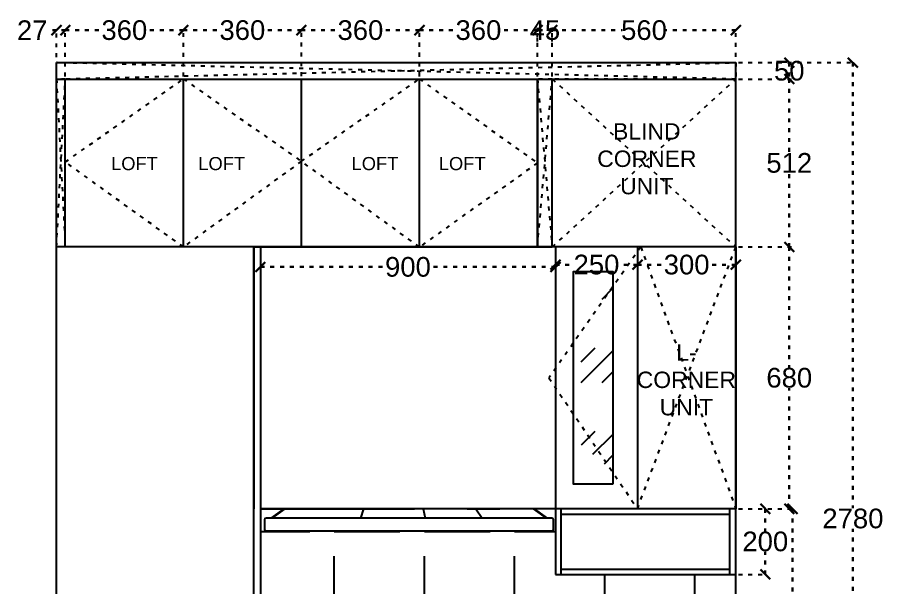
# Model space of a CAD drawing. Header units: millimetres. Extents: x 220712 to 1505573, y -354410 to 241923.
# Drawn here: x 281733 to 284373, y 86454 to 88193 of the extents above; entities that cross this region are included whole.
import ezdxf

# ---------------------------------------------------------------- set-up
doc = ezdxf.new("R2010")
doc.units = ezdxf.units.MM
doc.header["$MEASUREMENT"] = 0
doc.linetypes.add('ACAD_ISO03W100', pattern=[30, 12, -18])
doc.layers.add('Walls', color=253, linetype='Continuous')
doc.styles.get("Standard").update_dxf_attribs({"font": 'arial.ttf'})
doc.dimstyles.get("Standard").update_dxf_attribs({"dimtxt": 60, "dimasz": 30, "dimexe": 7.75, "dimexo": 8.13, "dimgap": 0.63, "dimtad": 0, "dimtih": 1, "dimtoh": 1, "dimdec": 0, "dimzin": 0, "dimtxsty": 'Standard', "dimblk": 'OBLIQUE', "dimcen": 2.25, "dimclrd": 1, "dimclre": 1, "dimclrt": 1, "dimadec": 0, "dimazin": 0, "dimtfac": 1, "dimtdec": 0, "dimtofl": 0, "dimtmove": 0, "dimatfit": 3, "dimfxl": 1, "dimtolj": 1, "dimtzin": 0, "dimlwd": 30, "dimarcsym": 0})

# ---------------------------------------------------------------- blocks, each defined once
blk = doc.blocks.new('_Oblique')
at = {"color": 0, "linetype": 'ByBlock', "lineweight": -2}
blk.add_line((-0.5, -0.5), (0.5, 0.5), dxfattribs=at)
blk = doc.blocks.new('*D2193')
at = {"layer": 'Defpoints', "color": 0, "linetype": 'ACAD_ISO03W100', "lineweight": -2, "transparency": 16777216}
for p in [(283924.9, 86694.8), (284097.9, 86694.8), (283924.9, 86094.8)]:
    blk.add_point(p, dxfattribs=at)
at = {"layer": 'Walls', "color": 1, "linetype": 'ACAD_ISO03W100', "lineweight": -2, "transparency": 16777216}
for p, q in [((283933, 86694.8), (284105.7, 86694.8)), ((283933, 86094.8), (284105.7, 86094.8))]:
    blk.add_line(p, q, dxfattribs=at)
at = {"layer": 'Walls', "color": 1, "linetype": 'ACAD_ISO03W100', "lineweight": 30, "transparency": 16777216}
for p, q in [((284097.9, 86694.8), (284097.9, 86426.1)), ((284097.9, 86094.8), (284097.9, 86363.5))]:
    blk.add_line(p, q, dxfattribs=at)
at = {"layer": 'Walls', "color": 1, "linetype": 'ACAD_ISO03W100', "lineweight": 30, "transparency": 16777216, "xscale": 30, "yscale": 30, "zscale": 30}
for p, rotation in [((284097.9, 86694.8), 90), ((284097.9, 86094.8), 270)]:
    blk.add_blockref('_Oblique', p, dxfattribs=dict(at, rotation=rotation))
at = {"layer": 'Walls', "color": 1, "linetype": 'ACAD_ISO03W100', "transparency": 16777216, "insert": (284097.9, 86394.8), "char_height": 60, "attachment_point": 5}
blk.add_mtext('\\A1;600', dxfattribs=at)
blk = doc.blocks.new('*D2124')
at = {"layer": 'Defpoints', "color": 0, "linetype": 'ACAD_ISO03W100', "lineweight": -2, "transparency": 16777216}
for p in [(283924.9, 87492.8), (284087.9, 87492.8), (283924.9, 86694.8)]:
    blk.add_point(p, dxfattribs=at)
at = {"layer": 'Walls', "color": 1, "linetype": 'ACAD_ISO03W100', "lineweight": -2, "transparency": 16777216}
for p, q in [((283933, 87492.8), (284095.7, 87492.8)), ((283933, 86694.8), (284095.7, 86694.8))]:
    blk.add_line(p, q, dxfattribs=at)
at = {"layer": 'Walls', "color": 1, "linetype": 'ACAD_ISO03W100', "lineweight": 30, "transparency": 16777216}
for p, q in [((284087.9, 87492.8), (284087.9, 87125.1)), ((284087.9, 86694.8), (284087.9, 87062.5))]:
    blk.add_line(p, q, dxfattribs=at)
at = {"layer": 'Walls', "color": 1, "linetype": 'ACAD_ISO03W100', "lineweight": 30, "transparency": 16777216, "xscale": 30, "yscale": 30, "zscale": 30}
for p, rotation in [((284087.9, 87492.8), 90), ((284087.9, 86694.8), 270)]:
    blk.add_blockref('_Oblique', p, dxfattribs=dict(at, rotation=rotation))
at = {"layer": 'Walls', "color": 1, "linetype": 'ACAD_ISO03W100', "transparency": 16777216, "insert": (284087.9, 87093.8), "char_height": 60, "attachment_point": 5}
blk.add_mtext('\\A1;680', dxfattribs=at)
blk = doc.blocks.new('*D2125')
at = {"layer": 'Defpoints', "color": 0, "linetype": 'ACAD_ISO03W100', "lineweight": -2, "transparency": 16777216}
for p in [(283924.9, 88004.8), (284087.9, 88004.8), (283924.9, 87492.8)]:
    blk.add_point(p, dxfattribs=at)
at = {"layer": 'Walls', "color": 1, "linetype": 'ACAD_ISO03W100', "lineweight": -2, "transparency": 16777216}
for p, q in [((283933, 88004.8), (284095.7, 88004.8)), ((283933, 87492.8), (284095.7, 87492.8))]:
    blk.add_line(p, q, dxfattribs=at)
at = {"layer": 'Walls', "color": 1, "linetype": 'ACAD_ISO03W100', "lineweight": 30, "transparency": 16777216}
for p, q in [((284087.9, 88004.8), (284087.9, 87780.1)), ((284087.9, 87492.8), (284087.9, 87717.5))]:
    blk.add_line(p, q, dxfattribs=at)
at = {"layer": 'Walls', "color": 1, "linetype": 'ACAD_ISO03W100', "lineweight": 30, "transparency": 16777216, "xscale": 30, "yscale": 30, "zscale": 30}
for p, rotation in [((284087.9, 88004.8), 90), ((284087.9, 87492.8), 270)]:
    blk.add_blockref('_Oblique', p, dxfattribs=dict(at, rotation=rotation))
at = {"layer": 'Walls', "color": 1, "linetype": 'ACAD_ISO03W100', "transparency": 16777216, "insert": (284087.9, 87748.8), "char_height": 60, "attachment_point": 5}
blk.add_mtext('\\A1;512', dxfattribs=at)
blk = doc.blocks.new('*D2126')
at = {"layer": 'Defpoints', "color": 0, "linetype": 'ACAD_ISO03W100', "lineweight": -2, "transparency": 16777216}
for p in [(283924.9, 88054.8), (283924.9, 88004.8), (284087.9, 88004.8)]:
    blk.add_point(p, dxfattribs=at)
at = {"layer": 'Walls', "color": 1, "linetype": 'ACAD_ISO03W100', "lineweight": -2, "transparency": 16777216}
for p, q in [((283933, 88054.8), (284095.7, 88054.8)), ((283933, 88004.8), (284095.7, 88004.8))]:
    blk.add_line(p, q, dxfattribs=at)
at = {"layer": 'Walls', "color": 1, "linetype": 'ACAD_ISO03W100', "lineweight": 30, "transparency": 16777216}
blk.add_line((284087.9, 88054.8), (284087.9, 88004.8), dxfattribs=at)
at = {"layer": 'Walls', "color": 1, "linetype": 'ACAD_ISO03W100', "lineweight": 30, "transparency": 16777216, "xscale": 30, "yscale": 30, "zscale": 30}
for p, rotation in [((284087.9, 88054.8), 90), ((284087.9, 88004.8), 270)]:
    blk.add_blockref('_Oblique', p, dxfattribs=dict(at, rotation=rotation))
at = {"layer": 'Walls', "color": 1, "linetype": 'ACAD_ISO03W100', "transparency": 16777216, "insert": (284087.9, 88029.8), "char_height": 60, "attachment_point": 5}
blk.add_mtext('\\A1;50', dxfattribs=at)
blk = doc.blocks.new('*D2127')
at = {"layer": 'Defpoints', "color": 0, "linetype": 'ACAD_ISO03W100', "lineweight": -2, "transparency": 16777216}
for p in [(283364.9, 88153.5), (283364.9, 88004.8), (283924.9, 88004.8)]:
    blk.add_point(p, dxfattribs=at)
at = {"layer": 'Walls', "color": 1, "linetype": 'ACAD_ISO03W100', "lineweight": -2, "transparency": 16777216}
for p, q in [((283364.9, 88012.9), (283364.9, 88161.2)), ((283924.9, 88012.9), (283924.9, 88161.2))]:
    blk.add_line(p, q, dxfattribs=at)
at = {"layer": 'Walls', "color": 1, "linetype": 'ACAD_ISO03W100', "lineweight": 30, "transparency": 16777216}
for p, q in [((283364.9, 88153.5), (283578.1, 88153.5)), ((283924.9, 88153.5), (283711.7, 88153.5))]:
    blk.add_line(p, q, dxfattribs=at)
at = {"layer": 'Walls', "color": 1, "linetype": 'ACAD_ISO03W100', "lineweight": 30, "transparency": 16777216, "xscale": 30, "yscale": 30, "zscale": 30, "rotation": 180}
blk.add_blockref('_Oblique', (283364.9, 88153.5), dxfattribs=at)
at = {"layer": 'Walls', "color": 1, "linetype": 'ACAD_ISO03W100', "lineweight": 30, "transparency": 16777216, "xscale": 30, "yscale": 30, "zscale": 30}
blk.add_blockref('_Oblique', (283924.9, 88153.5), dxfattribs=at)
at = {"layer": 'Walls', "color": 1, "linetype": 'ACAD_ISO03W100', "transparency": 16777216, "insert": (283644.9, 88153.5), "char_height": 60, "attachment_point": 5}
blk.add_mtext('\\A1;560', dxfattribs=at)
blk = doc.blocks.new('*D2128')
at = {"layer": 'Defpoints', "color": 0, "linetype": 'ACAD_ISO03W100', "lineweight": -2, "transparency": 16777216}
for p in [(283319.9, 88153.5), (283319.9, 88110.8), (283364.9, 88110.8)]:
    blk.add_point(p, dxfattribs=at)
at = {"layer": 'Walls', "color": 1, "linetype": 'ACAD_ISO03W100', "lineweight": -2, "transparency": 16777216}
for p, q in [((283319.9, 88118.9), (283319.9, 88161.2)), ((283364.9, 88118.9), (283364.9, 88161.2))]:
    blk.add_line(p, q, dxfattribs=at)
at = {"layer": 'Walls', "color": 1, "linetype": 'ACAD_ISO03W100', "lineweight": 30, "transparency": 16777216}
blk.add_line((283364.9, 88153.5), (283319.9, 88153.5), dxfattribs=at)
at = {"layer": 'Walls', "color": 1, "linetype": 'ACAD_ISO03W100', "lineweight": 30, "transparency": 16777216, "xscale": 30, "yscale": 30, "zscale": 30, "rotation": 180}
blk.add_blockref('_Oblique', (283319.9, 88153.5), dxfattribs=at)
at = {"layer": 'Walls', "color": 1, "linetype": 'ACAD_ISO03W100', "lineweight": 30, "transparency": 16777216, "xscale": 30, "yscale": 30, "zscale": 30}
blk.add_blockref('_Oblique', (283364.9, 88153.5), dxfattribs=at)
at = {"layer": 'Walls', "color": 1, "linetype": 'ACAD_ISO03W100', "transparency": 16777216, "insert": (283342.4, 88153.5), "char_height": 60, "attachment_point": 5}
blk.add_mtext('\\A1;45', dxfattribs=at)
blk = doc.blocks.new('*D2134')
at = {"layer": 'Defpoints', "color": 0, "linetype": 'ACAD_ISO03W100', "lineweight": -2, "transparency": 16777216}
for p in [(282474.9, 87492.8), (283374.9, 87492.8), (283374.9, 87431.8)]:
    blk.add_point(p, dxfattribs=at)
at = {"layer": 'Walls', "color": 1, "linetype": 'ACAD_ISO03W100', "lineweight": -2, "transparency": 16777216}
for p, q in [((282474.9, 87484.7), (282474.9, 87424.1)), ((283374.9, 87484.7), (283374.9, 87424.1))]:
    blk.add_line(p, q, dxfattribs=at)
at = {"layer": 'Walls', "color": 1, "linetype": 'ACAD_ISO03W100', "lineweight": 30, "transparency": 16777216}
for p, q in [((282474.9, 87431.8), (282858.1, 87431.8)), ((283374.9, 87431.8), (282991.7, 87431.8))]:
    blk.add_line(p, q, dxfattribs=at)
at = {"layer": 'Walls', "color": 1, "linetype": 'ACAD_ISO03W100', "lineweight": 30, "transparency": 16777216, "xscale": 30, "yscale": 30, "zscale": 30, "rotation": 180}
blk.add_blockref('_Oblique', (282474.9, 87431.8), dxfattribs=at)
at = {"layer": 'Walls', "color": 1, "linetype": 'ACAD_ISO03W100', "lineweight": 30, "transparency": 16777216, "xscale": 30, "yscale": 30, "zscale": 30}
blk.add_blockref('_Oblique', (283374.9, 87431.8), dxfattribs=at)
at = {"layer": 'Walls', "color": 1, "linetype": 'ACAD_ISO03W100', "transparency": 16777216, "insert": (282924.9, 87431.8), "char_height": 60, "attachment_point": 5}
blk.add_mtext('\\A1;900', dxfattribs=at)
blk = doc.blocks.new('*D2135')
at = {"layer": 'Defpoints', "color": 0, "linetype": 'ACAD_ISO03W100', "lineweight": -2, "transparency": 16777216}
for p in [(283624.9, 87492.8), (283924.9, 87492.8), (283924.9, 87438.8)]:
    blk.add_point(p, dxfattribs=at)
at = {"layer": 'Walls', "color": 1, "linetype": 'ACAD_ISO03W100', "lineweight": -2, "transparency": 16777216}
for p, q in [((283624.9, 87484.7), (283624.9, 87431.1)), ((283924.9, 87484.7), (283924.9, 87431.1))]:
    blk.add_line(p, q, dxfattribs=at)
at = {"layer": 'Walls', "color": 1, "linetype": 'ACAD_ISO03W100', "lineweight": 30, "transparency": 16777216}
for p, q in [((283624.9, 87438.8), (283708.1, 87438.8)), ((283924.9, 87438.8), (283841.7, 87438.8))]:
    blk.add_line(p, q, dxfattribs=at)
at = {"layer": 'Walls', "color": 1, "linetype": 'ACAD_ISO03W100', "lineweight": 30, "transparency": 16777216, "xscale": 30, "yscale": 30, "zscale": 30, "rotation": 180}
blk.add_blockref('_Oblique', (283624.9, 87438.8), dxfattribs=at)
at = {"layer": 'Walls', "color": 1, "linetype": 'ACAD_ISO03W100', "lineweight": 30, "transparency": 16777216, "xscale": 30, "yscale": 30, "zscale": 30}
blk.add_blockref('_Oblique', (283924.9, 87438.8), dxfattribs=at)
at = {"layer": 'Walls', "color": 1, "linetype": 'ACAD_ISO03W100', "transparency": 16777216, "insert": (283774.9, 87438.8), "char_height": 60, "attachment_point": 5}
blk.add_mtext('\\A1;300', dxfattribs=at)
blk = doc.blocks.new('*D2076')
at = {"layer": 'Defpoints', "color": 0, "linetype": 'ACAD_ISO03W100', "lineweight": -2, "transparency": 16777216}
for p in [(283374.9, 87492.8), (283624.9, 87492.8), (283374.9, 87438.8)]:
    blk.add_point(p, dxfattribs=at)
at = {"layer": 'Walls', "color": 1, "linetype": 'ACAD_ISO03W100', "lineweight": -2, "transparency": 16777216}
for p, q in [((283374.9, 87484.7), (283374.9, 87431.1)), ((283624.9, 87484.7), (283624.9, 87431.1))]:
    blk.add_line(p, q, dxfattribs=at)
at = {"layer": 'Walls', "color": 1, "linetype": 'ACAD_ISO03W100', "lineweight": 30, "transparency": 16777216}
for p, q in [((283374.9, 87438.8), (283432.6, 87438.8)), ((283624.9, 87438.8), (283567.2, 87438.8))]:
    blk.add_line(p, q, dxfattribs=at)
at = {"layer": 'Walls', "color": 1, "linetype": 'ACAD_ISO03W100', "lineweight": 30, "transparency": 16777216, "xscale": 30, "yscale": 30, "zscale": 30, "rotation": 180}
blk.add_blockref('_Oblique', (283374.9, 87438.8), dxfattribs=at)
at = {"layer": 'Walls', "color": 1, "linetype": 'ACAD_ISO03W100', "lineweight": 30, "transparency": 16777216, "xscale": 30, "yscale": 30, "zscale": 30}
blk.add_blockref('_Oblique', (283624.9, 87438.8), dxfattribs=at)
at = {"layer": 'Walls', "color": 1, "linetype": 'ACAD_ISO03W100', "transparency": 16777216, "insert": (283499.9, 87438.8), "char_height": 60, "attachment_point": 5}
blk.add_mtext('\\A1;250', dxfattribs=at)
blk = doc.blocks.new('*D2142')
at = {"layer": 'Defpoints', "color": 0, "linetype": 'ACAD_ISO03W100', "lineweight": -2, "transparency": 16777216}
for p in [(283924.9, 86694.8), (284014.8, 86694.8), (283924.9, 86494.8)]:
    blk.add_point(p, dxfattribs=at)
at = {"layer": 'Walls', "color": 1, "linetype": 'ACAD_ISO03W100', "lineweight": -2, "transparency": 16777216}
for p, q in [((283933, 86694.8), (284022.5, 86694.8)), ((283933, 86494.8), (284022.5, 86494.8))]:
    blk.add_line(p, q, dxfattribs=at)
at = {"layer": 'Walls', "color": 1, "linetype": 'ACAD_ISO03W100', "lineweight": 30, "transparency": 16777216}
for p, q in [((284014.8, 86694.8), (284014.8, 86626.1)), ((284014.8, 86494.8), (284014.8, 86563.5))]:
    blk.add_line(p, q, dxfattribs=at)
at = {"layer": 'Walls', "color": 1, "linetype": 'ACAD_ISO03W100', "lineweight": 30, "transparency": 16777216, "xscale": 30, "yscale": 30, "zscale": 30}
for p, rotation in [((284014.8, 86694.8), 90), ((284014.8, 86494.8), 270)]:
    blk.add_blockref('_Oblique', p, dxfattribs=dict(at, rotation=rotation))
at = {"layer": 'Walls', "color": 1, "linetype": 'ACAD_ISO03W100', "transparency": 16777216, "insert": (284014.8, 86594.8), "char_height": 60, "attachment_point": 5}
blk.add_mtext('\\A1;200', dxfattribs=at)
blk = doc.blocks.new('*D2379')
at = {"layer": 'Defpoints', "color": 0, "linetype": 'ACAD_ISO03W100', "lineweight": -2, "transparency": 16777216}
for p in [(283924.9, 88054.8), (283924.9, 85274.8), (284282, 85274.8)]:
    blk.add_point(p, dxfattribs=at)
at = {"layer": 'Walls', "color": 1, "linetype": 'ACAD_ISO03W100', "lineweight": -2, "transparency": 16777216}
for p, q in [((283933, 88054.8), (284289.8, 88054.8)), ((283933, 85274.8), (284289.8, 85274.8))]:
    blk.add_line(p, q, dxfattribs=at)
at = {"layer": 'Walls', "color": 1, "linetype": 'ACAD_ISO03W100', "lineweight": 30, "transparency": 16777216}
for p, q in [((284282, 88054.8), (284282, 86696.1)), ((284282, 85274.8), (284282, 86633.5))]:
    blk.add_line(p, q, dxfattribs=at)
at = {"layer": 'Walls', "color": 1, "linetype": 'ACAD_ISO03W100', "lineweight": 30, "transparency": 16777216, "xscale": 30, "yscale": 30, "zscale": 30}
for p, rotation in [((284282, 88054.8), 90), ((284282, 85274.8), 270)]:
    blk.add_blockref('_Oblique', p, dxfattribs=dict(at, rotation=rotation))
at = {"layer": 'Walls', "color": 1, "linetype": 'ACAD_ISO03W100', "lineweight": -2, "transparency": 16777216, "insert": (284282, 86664.8), "char_height": 60, "attachment_point": 5}
blk.add_mtext('\\A1;2780', dxfattribs=at)
blk = doc.blocks.new('*D2381')
at = {"layer": 'Defpoints', "color": 0, "linetype": 'ACAD_ISO03W100', "lineweight": -2, "transparency": 16777216}
for p in [(281853, 88153.5), (281853, 88003.4), (281879.9, 88004.8)]:
    blk.add_point(p, dxfattribs=at)
at = {"layer": 'Walls', "color": 1, "linetype": 'ACAD_ISO03W100', "lineweight": -2, "transparency": 16777216}
for p, q in [((281853, 88011.5), (281853, 88161.2)), ((281879.9, 88012.9), (281879.9, 88161.2))]:
    blk.add_line(p, q, dxfattribs=at)
at = {"layer": 'Walls', "color": 1, "linetype": 'ACAD_ISO03W100', "lineweight": 30, "transparency": 16777216}
for p, q in [((281853, 88153.5), (281823, 88153.5)), ((281879.9, 88153.5), (281853, 88153.5))]:
    blk.add_line(p, q, dxfattribs=at)
at = {"layer": 'Walls', "color": 1, "linetype": 'ACAD_ISO03W100', "lineweight": 30, "transparency": 16777216, "xscale": 30, "yscale": 30, "zscale": 30, "rotation": 180}
blk.add_blockref('_Oblique', (281853, 88153.5), dxfattribs=at)
at = {"layer": 'Walls', "color": 1, "linetype": 'ACAD_ISO03W100', "lineweight": 30, "transparency": 16777216, "xscale": 30, "yscale": 30, "zscale": 30}
blk.add_blockref('_Oblique', (281879.9, 88153.5), dxfattribs=at)
at = {"layer": 'Walls', "color": 1, "linetype": 'ACAD_ISO03W100', "lineweight": -2, "transparency": 16777216, "insert": (281778.9, 88153.5), "char_height": 60, "attachment_point": 5}
blk.add_mtext('\\A1;27', dxfattribs=at)
blk = doc.blocks.new('*D2382')
at = {"layer": 'Defpoints', "color": 0, "linetype": 'ACAD_ISO03W100', "lineweight": -2, "transparency": 16777216}
for p in [(281879.9, 88153.5), (281879.9, 88004.8), (282239.9, 88004.8)]:
    blk.add_point(p, dxfattribs=at)
at = {"layer": 'Walls', "color": 1, "linetype": 'ACAD_ISO03W100', "lineweight": -2, "transparency": 16777216}
for p, q in [((281879.9, 88012.9), (281879.9, 88161.2)), ((282239.9, 88012.9), (282239.9, 88161.2))]:
    blk.add_line(p, q, dxfattribs=at)
at = {"layer": 'Walls', "color": 1, "linetype": 'ACAD_ISO03W100', "lineweight": 30, "transparency": 16777216}
for p, q in [((281879.9, 88153.5), (281993.1, 88153.5)), ((282239.9, 88153.5), (282126.7, 88153.5))]:
    blk.add_line(p, q, dxfattribs=at)
at = {"layer": 'Walls', "color": 1, "linetype": 'ACAD_ISO03W100', "lineweight": 30, "transparency": 16777216, "xscale": 30, "yscale": 30, "zscale": 30, "rotation": 180}
blk.add_blockref('_Oblique', (281879.9, 88153.5), dxfattribs=at)
at = {"layer": 'Walls', "color": 1, "linetype": 'ACAD_ISO03W100', "lineweight": 30, "transparency": 16777216, "xscale": 30, "yscale": 30, "zscale": 30}
blk.add_blockref('_Oblique', (282239.9, 88153.5), dxfattribs=at)
at = {"layer": 'Walls', "color": 1, "linetype": 'ACAD_ISO03W100', "lineweight": -2, "transparency": 16777216, "insert": (282059.9, 88153.5), "char_height": 60, "attachment_point": 5}
blk.add_mtext('\\A1;360', dxfattribs=at)
blk = doc.blocks.new('*D2383')
at = {"layer": 'Defpoints', "color": 0, "linetype": 'ACAD_ISO03W100', "lineweight": -2, "transparency": 16777216}
for p in [(282239.9, 88153.5), (282239.9, 88004.8), (282599.9, 88005.5)]:
    blk.add_point(p, dxfattribs=at)
at = {"layer": 'Walls', "color": 1, "linetype": 'ACAD_ISO03W100', "lineweight": -2, "transparency": 16777216}
for p, q in [((282239.9, 88012.9), (282239.9, 88161.2)), ((282599.9, 88013.6), (282599.9, 88161.2))]:
    blk.add_line(p, q, dxfattribs=at)
at = {"layer": 'Walls', "color": 1, "linetype": 'ACAD_ISO03W100', "lineweight": 30, "transparency": 16777216}
for p, q in [((282239.9, 88153.5), (282353.1, 88153.5)), ((282599.9, 88153.5), (282486.7, 88153.5))]:
    blk.add_line(p, q, dxfattribs=at)
at = {"layer": 'Walls', "color": 1, "linetype": 'ACAD_ISO03W100', "lineweight": 30, "transparency": 16777216, "xscale": 30, "yscale": 30, "zscale": 30, "rotation": 180}
blk.add_blockref('_Oblique', (282239.9, 88153.5), dxfattribs=at)
at = {"layer": 'Walls', "color": 1, "linetype": 'ACAD_ISO03W100', "lineweight": 30, "transparency": 16777216, "xscale": 30, "yscale": 30, "zscale": 30}
blk.add_blockref('_Oblique', (282599.9, 88153.5), dxfattribs=at)
at = {"layer": 'Walls', "color": 1, "linetype": 'ACAD_ISO03W100', "lineweight": -2, "transparency": 16777216, "insert": (282419.9, 88153.5), "char_height": 60, "attachment_point": 5}
blk.add_mtext('\\A1;360', dxfattribs=at)
blk = doc.blocks.new('*D2384')
at = {"layer": 'Defpoints', "color": 0, "linetype": 'ACAD_ISO03W100', "lineweight": -2, "transparency": 16777216}
for p in [(282599.9, 88153.5), (282599.9, 88005.5), (282959.9, 88005.5)]:
    blk.add_point(p, dxfattribs=at)
at = {"layer": 'Walls', "color": 1, "linetype": 'ACAD_ISO03W100', "lineweight": -2, "transparency": 16777216}
for p, q in [((282599.9, 88013.6), (282599.9, 88161.2)), ((282959.9, 88013.6), (282959.9, 88161.2))]:
    blk.add_line(p, q, dxfattribs=at)
at = {"layer": 'Walls', "color": 1, "linetype": 'ACAD_ISO03W100', "lineweight": 30, "transparency": 16777216}
for p, q in [((282599.9, 88153.5), (282713.1, 88153.5)), ((282959.9, 88153.5), (282846.7, 88153.5))]:
    blk.add_line(p, q, dxfattribs=at)
at = {"layer": 'Walls', "color": 1, "linetype": 'ACAD_ISO03W100', "lineweight": 30, "transparency": 16777216, "xscale": 30, "yscale": 30, "zscale": 30, "rotation": 180}
blk.add_blockref('_Oblique', (282599.9, 88153.5), dxfattribs=at)
at = {"layer": 'Walls', "color": 1, "linetype": 'ACAD_ISO03W100', "lineweight": 30, "transparency": 16777216, "xscale": 30, "yscale": 30, "zscale": 30}
blk.add_blockref('_Oblique', (282959.9, 88153.5), dxfattribs=at)
at = {"layer": 'Walls', "color": 1, "linetype": 'ACAD_ISO03W100', "lineweight": -2, "transparency": 16777216, "insert": (282779.9, 88153.5), "char_height": 60, "attachment_point": 5}
blk.add_mtext('\\A1;360', dxfattribs=at)
blk = doc.blocks.new('*D2385')
at = {"layer": 'Defpoints', "color": 0, "linetype": 'ACAD_ISO03W100', "lineweight": -2, "transparency": 16777216}
for p in [(282959.9, 88153.5), (282959.9, 88004.8), (283319.9, 88004.8)]:
    blk.add_point(p, dxfattribs=at)
at = {"layer": 'Walls', "color": 1, "linetype": 'ACAD_ISO03W100', "lineweight": -2, "transparency": 16777216}
for p, q in [((282959.9, 88012.9), (282959.9, 88161.2)), ((283319.9, 88012.9), (283319.9, 88161.2))]:
    blk.add_line(p, q, dxfattribs=at)
at = {"layer": 'Walls', "color": 1, "linetype": 'ACAD_ISO03W100', "lineweight": 30, "transparency": 16777216}
for p, q in [((282959.9, 88153.5), (283073.1, 88153.5)), ((283319.9, 88153.5), (283206.7, 88153.5))]:
    blk.add_line(p, q, dxfattribs=at)
at = {"layer": 'Walls', "color": 1, "linetype": 'ACAD_ISO03W100', "lineweight": 30, "transparency": 16777216, "xscale": 30, "yscale": 30, "zscale": 30, "rotation": 180}
blk.add_blockref('_Oblique', (282959.9, 88153.5), dxfattribs=at)
at = {"layer": 'Walls', "color": 1, "linetype": 'ACAD_ISO03W100', "lineweight": 30, "transparency": 16777216, "xscale": 30, "yscale": 30, "zscale": 30}
blk.add_blockref('_Oblique', (283319.9, 88153.5), dxfattribs=at)
at = {"layer": 'Walls', "color": 1, "linetype": 'ACAD_ISO03W100', "lineweight": -2, "transparency": 16777216, "insert": (283139.9, 88153.5), "char_height": 60, "attachment_point": 5}
blk.add_mtext('\\A1;360', dxfattribs=at)

msp = doc.modelspace()

# ---------------------------------------------------------------- hatches: boundary and pattern name
at = {"layer": 'Walls', "true_color": 0xadddf7}
h = msp.add_hatch(dxfattribs=at)
h.set_pattern_fill('GOST_GLASS', color=141, scale=30)
h.set_pattern_definition([(45, (-6488.91, 274.81), (254.55844, 0), [150, -210]), (45, (-6425.27, 274.81), (254.55844, 0), [60, -300]), (45, (-6488.91, 338.45), (254.55844, 0), [60, -300])])
h.paths.add_polyline_path([(283549.9, 87376.8), (283341.2, 87200.7), (283341.2, 86983), (283549.9, 86810.8)])
at = {"layer": 'Walls', "linetype": 'ACAD_ISO03W100', "lineweight": -2, "true_color": 0xc7c8ca}
h = msp.add_hatch(dxfattribs=at)
h.set_pattern_fill('ANGLE', color=9, scale=1000)
h.set_pattern_definition([(0, (0, 0), (0, 275), [200, -75]), (90, (0, 0), (-275, 2e-14), [200, -75])])
h.paths.add_polyline_path([(283924.9, 86494.8), (283374.9, 86494.8), (283374.9, 86694.8), (283309.8, 86694.8), (283349.4, 86666.2), (283361.4, 86666.2, -0.445466), (283369, 86660.8), (283369, 86631.9, -0.414214), (283364.4, 86627.3), (282492, 86627, -0.414409), (282487.1, 86631.9), (282487.1, 86661.3, -0.414214), (282492, 86666.2), (282506.7, 86666.2), (282546.4, 86694.8), (282474.9, 86694.8), (282474.9, 86094.8), (283924.9, 86094.8)])
h.paths.add_polyline_path([(283100.7, 86118.7), (283470.8, 86118.7), (283470.8, 86342.3), (283100.7, 86342.3)], flags=24)

# ---------------------------------------------------------------- linework, layer by layer
for p, q in [((282546.4, 86694.8), (282506.7, 86666.2)), ((282549.7, 86694.8), (282510.1, 86666.2)), ((282789.4, 86694.8), (282779.8, 86666.2)), ((282971.2, 86694.8), (282977.1, 86666.2)), ((283131.6, 86694.8), (283151.2, 86666.2)), ((283306.4, 86694.8), (283346.1, 86666.2)), ((283309.8, 86694.8), (283349.4, 86666.2)), ((282487.1, 86661.3), (282487.1, 86631.9)), ((283364.1, 86666.2), (282492, 86666.2)), ((283369, 86631.9), (283369, 86659.4)), ((282492, 86627), (283364.1, 86627))]:
    msp.add_line(p, q)
for centre, radius, start, end in [((282492, 86661.3), 4.9, 90, 180), ((283362.8, 86660.1), 6.26, 353.7953, 77.75), ((282492, 86631.9), 4.9, 180, 270), ((283364.4, 86631.9), 4.59, 270, 0)]:
    msp.add_arc(centre, radius, start, end)
at = {"layer": 'Walls', "color": 18, "true_color": 0x000000}
for p, q in [((281852.9, 85274.8), (281852.9, 88054.8)), ((281852.9, 88054.8), (283924.9, 88054.8)), ((283924.9, 85274.8), (283924.9, 88054.8)), ((281852.9, 88004.8), (283924.9, 88004.8)), ((281879.9, 87492.8), (281879.9, 88005.5)), ((282239.9, 87492.8), (282239.9, 88005.5)), ((282599.9, 87492.8), (282599.9, 88005.5)), ((282959.9, 87492.8), (282959.9, 88005.5)), ((283319.9, 87492.8), (283319.9, 88004.8)), ((283319.9, 88004.8), (283319.9, 87492.8)), ((283364.9, 87492.8), (283364.9, 88004.8)), ((283924.9, 87492.8), (281852.9, 87492.8)), ((282454.9, 87492.8), (282454.9, 86694.8)), ((282454.9, 87492.8), (283364.9, 87492.8)), ((282454.9, 85374.8), (282454.9, 87492.8)), ((282474.9, 87492.8), (282474.9, 85374.8)), ((283364.9, 87492.8), (282909.9, 87492.8)), ((283924.9, 87492.8), (283344.9, 87492.8)), ((283924.9, 87492.8), (283364.9, 87492.8)), ((283374.9, 87492.8), (283374.9, 86694.8)), ((283624.9, 87492.8), (283624.9, 86694.8)), ((283924.9, 86559.8), (283924.9, 87492.8)), ((283924.9, 87492.8), (283924.9, 86694.8)), ((283924.9, 86694.8), (282474.9, 86694.8)), ((282474.9, 86694.8), (282944.7, 86694.8)), ((283105.1, 86694.8), (283204.8, 86694.8)), ((283374.9, 86694.8), (283374.9, 86494.8)), ((283390.9, 86694.8), (283390.9, 86494.8)), ((283906.9, 86494.8), (283906.9, 86694.8)), ((283924.9, 85274.8), (283924.9, 86694.8)), ((283906.9, 86676.8), (283390.9, 86676.8)), ((283924.9, 85274.8), (283924.9, 86559.8)), ((283374.9, 86494.8), (283924.9, 86494.8)), ((283390.9, 86510.8), (283906.9, 86510.8))]:
    msp.add_line(p, q, dxfattribs=at)
at = {"layer": 'Walls', "color": 240, "linetype": 'ACAD_ISO03W100', "true_color": 0xed1f24}
for points in [[(281852.9, 88004.8), (283924.9, 88054.8), (283924.9, 88004.8), (281852.9, 88054.8)], [(283319.9, 87492.8), (283364.9, 88004.8), (283319.9, 88004.8), (283364.9, 87492.8)]]:
    msp.add_lwpolyline(points, dxfattribs=at)
at = {"layer": 'Walls', "color": 240, "linetype": 'ACAD_ISO03W100', "lineweight": -2, "true_color": 0xed1f24}
msp.add_lwpolyline([(281852.9, 87492.8), (281879.9, 88004.8), (281852.9, 88004.8), (281879.9, 87492.8)], dxfattribs=at)
at = {"layer": 'Walls', "color": 9, "linetype": 'ACAD_ISO03W100', "true_color": 0xc7c8ca}
for points in [[(282239.9, 88004.8), (282599.9, 87754), (282239.9, 87492.8), (281879.9, 87752), (282239.9, 88004.8)], [(282959.9, 88004.8), (283319.9, 87748.8), (282959.9, 87492.8), (282599.9, 87754), (282959.9, 88004.8)], [(283364.9, 87492.8), (283924.9, 88004.8), (283364.9, 88004.8), (283924.9, 87492.8)], [(283634.9, 87492.8), (283354.9, 87093.8), (283624.9, 86694.8)], [(283634.9, 87492.8), (283924.9, 86694.8), (283624.9, 86694.8), (283924.9, 87492.8)]]:
    msp.add_lwpolyline(points, dxfattribs=at)
at = {"layer": 'Walls', "color": 18, "true_color": 0x000000}
msp.add_lwpolyline([(283549.9, 86769.8), (283429.9, 86769.8), (283429.9, 87417.8), (283549.9, 87417.8)], close=True, dxfattribs=at)

# ---------------------------------------------------------------- texts
at = {"color": 7, "attachment_point": 1}
for s, width, insert, char_height in [('\\pxqc;BLIND CORNER UNIT', 282.386, (283512.3, 87870.1), 50), ('LOFT', 246.425, (282019.4, 87767), 40), ('LOFT', 246.425, (282285.4, 87767), 40), ('LOFT', 246.425, (282752.9, 87767), 40), ('LOFT', 246.425, (283018.9, 87767), 40), ('\\pxqc;L- CORNER UNIT', 282.386, (283632.9, 87196.2), 50)]:
    msp.add_mtext_dynamic_manual_height_columns(s, width=width, gutter_width=1213, heights=[0], dxfattribs=dict(at, insert=insert, char_height=char_height))

# ---------------------------------------------------------------- dimensions: what is measured, and where the dimension line sits
at = {"layer": 'Walls', "color": 240, "linetype": 'ACAD_ISO03W100', "lineweight": -2, "true_color": 0xed1f24}
for base, p1, p2, picture, middle in [((281853, 88153.5), (281879.9, 88004.8), (281853, 88003.4), '*D2381', (281778.9, 88153.5)), ((281879.9, 88153.5), (282239.9, 88004.8), (281879.9, 88004.8), '*D2382', (282059.9, 88153.5)), ((282239.9, 88153.5), (282599.9, 88005.5), (282239.9, 88004.8), '*D2383', (282419.9, 88153.5)), ((282599.9, 88153.5), (282959.9, 88005.5), (282599.9, 88005.5), '*D2384', (282779.9, 88153.5)), ((282959.9, 88153.5), (283319.9, 88004.8), (282959.9, 88004.8), '*D2385', (283139.9, 88153.5))]:
    dim = msp.add_linear_dim(base=base, p1=p1, p2=p2, dimstyle='Standard', dxfattribs=at)
    dim.commit()
    dim.dimension.update_dxf_attribs({"geometry": picture, "text_midpoint": middle})
at = {"layer": 'Walls', "color": 240, "linetype": 'ACAD_ISO03W100', "true_color": 0xed1f24}
dim = msp.add_linear_dim(base=(283319.9, 88153.5), p1=(283364.9, 88110.8), p2=(283319.9, 88110.8), dimstyle='Standard', dxfattribs=at)
dim.commit()
dim.dimension.update_dxf_attribs({"geometry": '*D2128', "text_midpoint": (283342.4, 88153.5), "dimtype": 160})
dim = msp.add_linear_dim(base=(283364.9, 88153.5), p1=(283924.9, 88004.8), p2=(283364.9, 88004.8), dimstyle='Standard', dxfattribs=at)
dim.commit()
dim.dimension.update_dxf_attribs({"geometry": '*D2127', "text_midpoint": (283644.9, 88153.5)})
dim = msp.add_linear_dim(base=(284087.9, 88004.8), p1=(283924.9, 88054.8), p2=(283924.9, 88004.8), angle=90, dimstyle='Standard', dxfattribs=at)
dim.commit()
dim.dimension.update_dxf_attribs({"geometry": '*D2126', "text_midpoint": (284087.9, 88029.8), "dimtype": 160})
at = {"layer": 'Walls', "color": 18, "linetype": 'ACAD_ISO03W100', "lineweight": -2, "true_color": 0x000000}
dim = msp.add_linear_dim(base=(284282, 85274.8), p1=(283924.9, 88054.8), p2=(283924.9, 85274.8), angle=90, dimstyle='Standard', dxfattribs=at)
dim.commit()
dim.dimension.update_dxf_attribs({"geometry": '*D2379', "text_midpoint": (284282, 86664.8)})
at = {"layer": 'Walls', "color": 240, "linetype": 'ACAD_ISO03W100', "true_color": 0xed1f24}
for base, p1, p2, picture, middle in [((284087.9, 88004.8), (283924.9, 87492.8), (283924.9, 88004.8), '*D2125', (284087.9, 87748.8)), ((284097.9, 86694.8), (283924.9, 86094.8), (283924.9, 86694.8), '*D2193', (284097.9, 86394.8)), ((284014.8, 86694.8), (283924.9, 86494.8), (283924.9, 86694.8), '*D2142', (284014.8, 86594.8))]:
    dim = msp.add_linear_dim(base=base, p1=p1, p2=p2, angle=90, dimstyle='Standard', dxfattribs=at)
    dim.commit()
    dim.dimension.update_dxf_attribs({"geometry": picture, "text_midpoint": middle})
dim = msp.add_linear_dim(base=(284087.9, 87492.8), p1=(283924.9, 86694.8), p2=(283924.9, 87492.8), angle=90, text='680', dimstyle='Standard', dxfattribs=at)
dim.commit()
dim.dimension.update_dxf_attribs({"geometry": '*D2124', "text_midpoint": (284087.9, 87093.8)})
at = {"layer": 'Walls', "color": 9, "linetype": 'ACAD_ISO03W100', "true_color": 0xc7c8ca}
for base, p1, p2, picture, middle in [((283374.9, 87431.8), (282474.9, 87492.8), (283374.9, 87492.8), '*D2134', (282924.9, 87431.8)), ((283374.9, 87438.8), (283624.9, 87492.8), (283374.9, 87492.8), '*D2076', (283499.9, 87438.8)), ((283924.9, 87438.8), (283624.9, 87492.8), (283924.9, 87492.8), '*D2135', (283774.9, 87438.8))]:
    dim = msp.add_linear_dim(base=base, p1=p1, p2=p2, dimstyle='Standard', dxfattribs=at)
    dim.commit()
    dim.dimension.update_dxf_attribs({"geometry": picture, "text_midpoint": middle})

doc.saveas('drawing.dxf')
